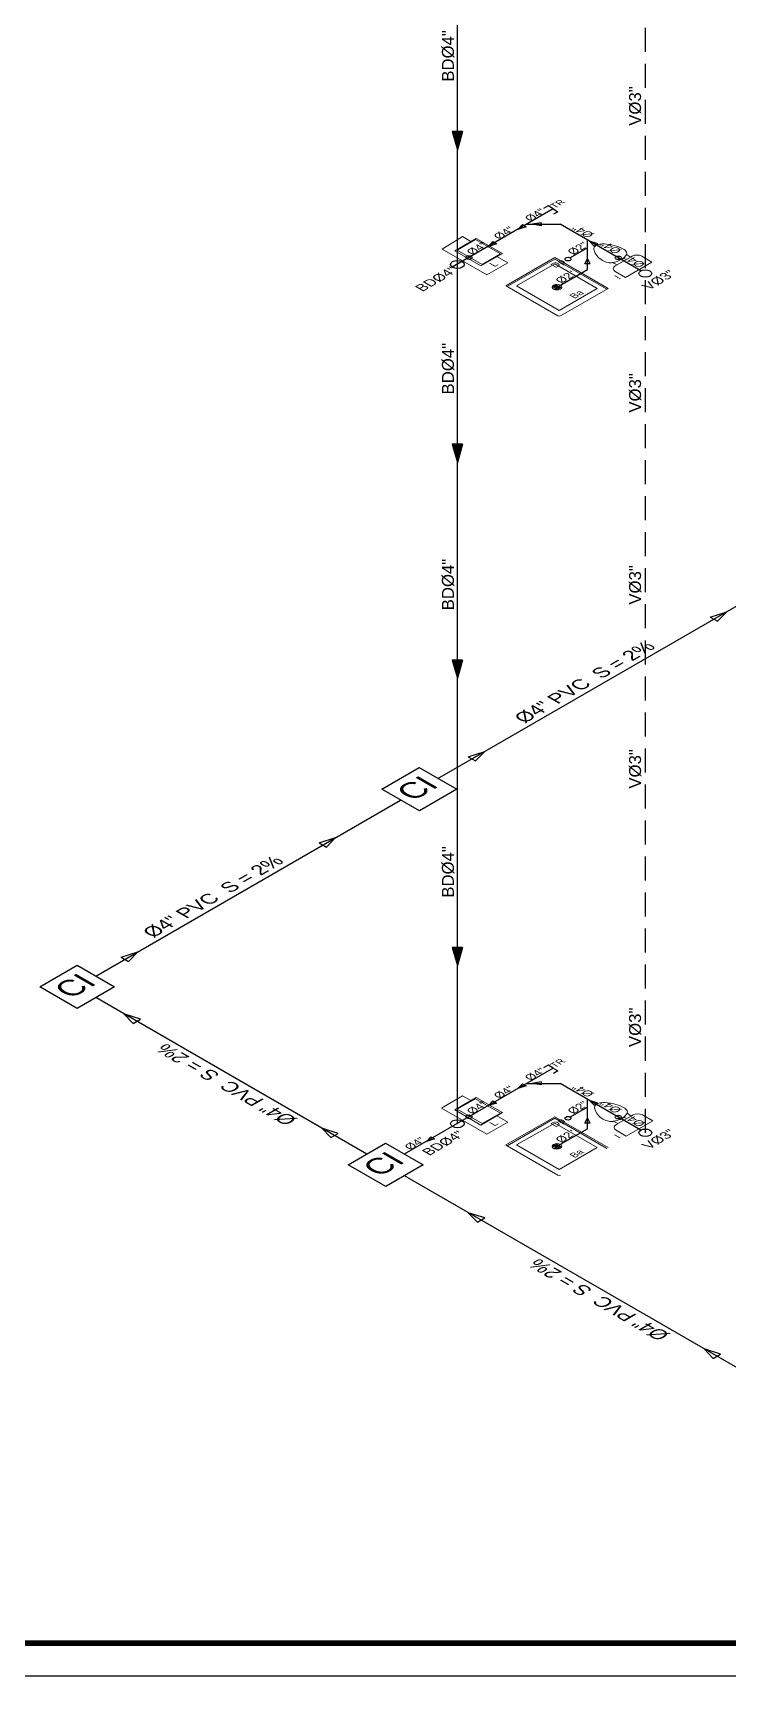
# Model space of a CAD drawing. Header units: feet. Extents: x 1019 to 2236, y -546 to 122.
# Drawn here: x 1081.07 to 1090.27, y -313.27 to -291.55 of the extents above; entities that cross this region are included whole.
import ezdxf

# ---------------------------------------------------------------- set-up
doc = ezdxf.new("R2010")
doc.units = ezdxf.units.FT
doc.header["$LTSCALE"] = 0.05
doc.header["$MEASUREMENT"] = 0
doc.linetypes.add('HIDDEN', pattern=[9.525, 6.35, -3.175])
for name, color, linetype, lineweight in [('AGUAFRIA', 5, 'HIDDEN', 30), ('I-FURN', 8, 'Continuous', 0), ('P-SANR-FIXT', 8, 'Continuous', 9)]:
    doc.layers.add(name, color=color, linetype=linetype, lineweight=lineweight)
for name, color, linetype in [('AGUASNEGRAS', 4, 'Continuous'), ('MARCO', 1, 'Continuous'), ('TEXTO', 2, 'Continuous'), ('TEXXT', 2, 'Continuous')]:
    doc.layers.add(name, color=color, linetype=linetype)
doc.styles.add('DAMIAN', font='arial.ttf', dxfattribs={"height": 0.12})
doc.styles.add('grd', font='arial.ttf', dxfattribs={"height": 0.15})

msp = doc.modelspace()

# ---------------------------------------------------------------- hatches: boundary and pattern name
at = {"layer": 'AGUASNEGRAS'}
for points in [[(1086.617, -292.851), (1086.686, -293.091), (1086.755, -292.851)], [(1086.617, -296.985), (1086.686, -297.225), (1086.755, -296.985)], [(1086.617, -299.838), (1086.686, -300.078), (1086.755, -299.838)], [(1086.617, -303.637), (1086.686, -303.876), (1086.755, -303.637)]]:
    msp.add_hatch(color=256, dxfattribs=at).paths.add_polyline_path(points)
at = {"layer": 'AGUASNEGRAS', "extrusion": (2.58127e-15, 0.816497, 0.57735)}
for points in [[(-1087.596, 139.399), (-1087.487, 139.459), (-1087.547, 139.35)], [(-1087.205, 139.79), (-1087.096, 139.85), (-1087.156, 139.741)], [(-1082.496, 137.869), (-1082.278, 137.749), (-1082.399, 137.967)], [(-1087.596, 139.399), (-1087.487, 139.459), (-1087.547, 139.35)], [(-1087.205, 139.79), (-1087.096, 139.85), (-1087.156, 139.741)], [(-1085.112, 140.485), (-1084.893, 140.364), (-1085.014, 140.582)], [(-1086.385, 140.61), (-1086.276, 140.67), (-1086.336, 140.561)], [(-1087.05, 142.423), (-1086.831, 142.302), (-1086.952, 142.52)], [(-1090.166, 145.539), (-1089.948, 145.419), (-1090.069, 145.637)]]:
    msp.add_hatch(color=256, dxfattribs=at).paths.add_polyline_path(points)
at = {"layer": 'AGUASNEGRAS', "extrusion": (-8.32667e-17, 0.816497, 0.57735)}
msp.add_hatch(color=256, dxfattribs=at).paths.add_polyline_path([(-1087.794, 139.377), (-1087.674, 139.342), (-1087.794, 139.308)])
msp.add_hatch(color=256, dxfattribs=at).paths.add_polyline_path([(-1087.794, 139.377), (-1087.674, 139.342), (-1087.794, 139.308)])
at = {"layer": 'AGUASNEGRAS', "extrusion": (-2.66454e-15, 0.816497, 0.57735)}
msp.add_hatch(color=256, dxfattribs=at).paths.add_polyline_path([(-1088.495, 139.842), (-1088.434, 139.733), (-1088.544, 139.793)])
msp.add_hatch(color=256, dxfattribs=at).paths.add_polyline_path([(-1088.495, 139.842), (-1088.434, 139.733), (-1088.544, 139.793)])
at = {"layer": 'AGUASNEGRAS', "ltscale": 3, "extrusion": (0, 0.816497, 0.57735)}
h = msp.add_hatch(color=256, dxfattribs=at)
h.dxf.hatch_style = 1
edge = h.paths.add_edge_path()
edge.add_arc((-1086.841, 140.105), 0.0413, 45, 405, ccw=False)
h = msp.add_hatch(color=256, dxfattribs=at)
h.dxf.hatch_style = 1
edge = h.paths.add_edge_path()
edge.add_arc((-1088.15, 140.14), 0.0413, 45, 405, ccw=False)
at = {"layer": 'AGUASNEGRAS', "extrusion": (-3.69149e-15, 0.816497, 0.57735)}
msp.add_hatch(color=256, dxfattribs=at).paths.add_polyline_path([(-1088.371, 140.249), (-1088.406, 140.129), (-1088.44, 140.249)])
msp.add_hatch(color=256, dxfattribs=at).paths.add_polyline_path([(-1088.371, 140.249), (-1088.406, 140.129), (-1088.44, 140.249)])
at = {"layer": 'AGUASNEGRAS', "ltscale": 3, "extrusion": (0, 0.816497, 0.57735)}
h = msp.add_hatch(color=256, dxfattribs=at)
h.dxf.hatch_style = 1
edge = h.paths.add_edge_path()
edge.add_arc((-1088.814, 140.112), 0.0413, 45, 405, ccw=False)
h = msp.add_hatch(color=256, dxfattribs=at)
h.dxf.hatch_style = 1
edge = h.paths.add_edge_path()
edge.add_arc((-1086.686, 140.264), 0.091, -135, 225)
h = msp.add_hatch(color=256, dxfattribs=at)
h.dxf.hatch_style = 1
edge = h.paths.add_edge_path()
edge.add_arc((-1087.986, 140.799), 0.0413, 45, 405, ccw=False)
at = {"layer": 'AGUASNEGRAS', "extrusion": (2.66454e-15, 0.816497, 0.57735)}
for points in [[(-1090.126, 128.761), (-1090.247, 128.542), (-1090.028, 128.663)], [(-1086.927, 131.96), (-1087.048, 131.741), (-1086.829, 131.862)], [(-1084.955, 133.932), (-1085.075, 133.713), (-1084.857, 133.834)], [(-1082.339, 136.547), (-1082.46, 136.329), (-1082.241, 136.45)]]:
    msp.add_hatch(color=256, dxfattribs=at).paths.add_polyline_path(points)
at = {"layer": 'AGUASNEGRAS', "ltscale": 3, "extrusion": (0, 0.816497, 0.57735)}
h = msp.add_hatch(color=256, dxfattribs=at)
h.dxf.hatch_style = 1
edge = h.paths.add_edge_path()
edge.add_arc((-1086.686, 140.264), 0.091, -135, 225)
h = msp.add_hatch(color=256, dxfattribs=at)
h.dxf.hatch_style = 1
edge = h.paths.add_edge_path()
edge.add_arc((-1086.841, 140.105), 0.0413, 45, 405, ccw=False)
h = msp.add_hatch(color=256, dxfattribs=at)
h.dxf.hatch_style = 1
edge = h.paths.add_edge_path()
edge.add_arc((-1088.15, 140.14), 0.0413, 45, 405, ccw=False)
h = msp.add_hatch(color=256, dxfattribs=at)
h.dxf.hatch_style = 1
edge = h.paths.add_edge_path()
edge.add_arc((-1088.814, 140.112), 0.0413, 45, 405, ccw=False)
h = msp.add_hatch(color=256, dxfattribs=at)
h.dxf.hatch_style = 1
edge = h.paths.add_edge_path()
edge.add_arc((-1087.986, 140.799), 0.0413, 45, 405, ccw=False)

# ---------------------------------------------------------------- linework, layer by layer
at = {"layer": 'AGUAFRIA', "extrusion": (0, 0.816497, 0.57735)}
msp.add_line((1089.172, -306.085, -44.394), (1089.172, -277.371, -24.09), dxfattribs=at)
at = {"layer": 'AGUASNEGRAS', "ltscale": 3, "extrusion": (0, 0.816497, 0.57735)}
for p, q in [((1086.686, -305.966, -44.562), (1086.686, -283.993, -29.026)), ((1087.953, -293.874, -37.57), (1086.619, -294.644, -36.481)), ((1087.885, -293.835, -37.626), (1087.827, -293.868, -37.579)), ((1087.953, -293.874, -37.57), (1087.885, -293.835, -37.626)), ((1087.953, -293.874, -37.57), (1088.016, -293.91, -37.519)), ((1087.604, -294.076, -37.284), (1088.044, -294.076, -37.284)), ((1088.016, -293.91, -37.519), (1087.958, -293.943, -37.472)), ((1089.112, -294.693, -36.412), (1088.044, -294.076, -37.284)), ((1088.406, -294.675, -36.438), (1088.406, -294.285, -36.989)), ((1088.406, -294.389, -36.842), (1088.179, -294.52, -36.657)), ((1087.989, -294.915, -36.098), (1088.406, -294.675, -36.438)), ((1086.429, -301.402, -51.016), (1090.534, -299.032, -54.368)), ((1081.905, -304.014, -47.323), (1085.936, -301.687, -50.614)), ((1085.49, -306.368, -43.994), (1081.907, -304.299, -46.919)), ((1087.953, -305.231, -45.601), (1085.984, -306.368, -43.993)), ((1087.885, -305.192, -45.657), (1087.827, -305.225, -45.61)), ((1087.953, -305.231, -45.601), (1087.885, -305.192, -45.657)), ((1087.953, -305.231, -45.601), (1088.016, -305.267, -45.55)), ((1088.016, -305.267, -45.55), (1087.958, -305.301, -45.503)), ((1087.604, -305.433, -45.315), (1088.044, -305.433, -45.315)), ((1089.112, -306.05, -44.443), (1088.044, -305.433, -45.315)), ((1088.406, -305.746, -44.873), (1088.179, -305.877, -44.688)), ((1088.406, -306.032, -44.469), (1088.406, -305.642, -45.02)), ((1087.989, -306.272, -44.128), (1088.406, -306.032, -44.469)), ((1091.565, -309.875, -39.034), (1085.985, -306.654, -43.589))]:
    msp.add_line(p, q, dxfattribs=at)
at = {"layer": 'AGUASNEGRAS', "extrusion": (0, 0.816497, 0.57735)}
for p, q in [((1087.547, -294.081, -37.278), (1087.487, -294.144, -37.189)), ((1087.547, -294.081, -37.278), (1087.596, -294.109, -37.238)), ((1087.794, -294.056, -37.313), (1087.674, -294.076, -37.284)), ((1087.794, -294.096, -37.256), (1087.674, -294.076, -37.284)), ((1087.794, -294.056, -37.313), (1087.794, -294.096, -37.256)), ((1087.156, -294.306, -36.959), (1087.096, -294.369, -36.87)), ((1087.156, -294.306, -36.959), (1087.205, -294.335, -36.919)), ((1087.596, -294.109, -37.238), (1087.487, -294.144, -37.189)), ((1088.544, -294.337, -36.916), (1088.434, -294.302, -36.966)), ((1088.495, -294.365, -36.877), (1088.434, -294.302, -36.966)), ((1087.205, -294.335, -36.919), (1087.096, -294.369, -36.87)), ((1088.371, -294.6, -36.544), (1088.406, -294.53, -36.642)), ((1088.44, -294.6, -36.544), (1088.406, -294.53, -36.642)), ((1088.544, -294.337, -36.916), (1088.495, -294.365, -36.877)), ((1088.44, -294.6, -36.544), (1088.371, -294.6, -36.544)), ((1090.028, -299.268, -54.035), (1090.247, -299.198, -54.133)), ((1090.028, -299.268, -54.035), (1090.126, -299.324, -53.955)), ((1090.126, -299.324, -53.955), (1090.247, -299.198, -54.133)), ((1086.829, -301.114, -51.423), (1087.048, -301.045, -51.522)), ((1086.927, -301.171, -51.343), (1087.048, -301.045, -51.522)), ((1085.688, -301.544, -50.816), (1086.181, -301.259, -51.219)), ((1086.181, -301.259, -51.219), (1086.677, -301.545, -50.814)), ((1086.829, -301.114, -51.423), (1086.927, -301.171, -51.343)), ((1086.184, -301.83, -50.411), (1085.688, -301.544, -50.816)), ((1086.677, -301.545, -50.814), (1086.184, -301.83, -50.411)), ((1084.857, -302.253, -49.813), (1085.075, -302.183, -49.911)), ((1084.857, -302.253, -49.813), (1084.955, -302.31, -49.733)), ((1084.955, -302.31, -49.733), (1085.075, -302.183, -49.911)), ((1081.165, -304.155, -47.123), (1081.658, -303.87, -47.525)), ((1081.658, -303.87, -47.525), (1082.153, -304.157, -47.121)), ((1082.241, -303.763, -47.677), (1082.46, -303.693, -47.776)), ((1082.241, -303.763, -47.677), (1082.339, -303.82, -47.597)), ((1082.339, -303.82, -47.597), (1082.46, -303.693, -47.776)), ((1081.66, -304.441, -46.718), (1081.165, -304.155, -47.123)), ((1082.153, -304.157, -47.121), (1081.66, -304.441, -46.718)), ((1082.399, -304.639, -46.438), (1082.278, -304.513, -46.616)), ((1082.496, -304.583, -46.518), (1082.278, -304.513, -46.616)), ((1082.399, -304.639, -46.438), (1082.496, -304.583, -46.518)), ((1087.547, -305.438, -45.309), (1087.487, -305.501, -45.22)), ((1087.596, -305.466, -45.269), (1087.487, -305.501, -45.22)), ((1087.547, -305.438, -45.309), (1087.596, -305.466, -45.269)), ((1087.794, -305.413, -45.343), (1087.674, -305.433, -45.315)), ((1087.794, -305.453, -45.287), (1087.674, -305.433, -45.315)), ((1087.794, -305.413, -45.343), (1087.794, -305.453, -45.287)), ((1087.156, -305.663, -44.99), (1087.096, -305.727, -44.9)), ((1087.205, -305.692, -44.95), (1087.096, -305.727, -44.9)), ((1087.156, -305.663, -44.99), (1087.205, -305.692, -44.95)), ((1088.544, -305.694, -44.947), (1088.434, -305.659, -44.996)), ((1088.495, -305.722, -44.907), (1088.434, -305.659, -44.996)), ((1088.544, -305.694, -44.947), (1088.495, -305.722, -44.907)), ((1085.014, -306.149, -44.303), (1084.893, -306.023, -44.481)), ((1085.112, -306.093, -44.382), (1084.893, -306.023, -44.481)), ((1088.371, -305.957, -44.575), (1088.406, -305.887, -44.673)), ((1088.44, -305.957, -44.575), (1088.371, -305.957, -44.575)), ((1088.44, -305.957, -44.575), (1088.406, -305.887, -44.673)), ((1085.014, -306.149, -44.303), (1085.112, -306.093, -44.382)), ((1085.243, -306.51, -43.793), (1085.736, -306.225, -44.195)), ((1085.736, -306.225, -44.195), (1086.232, -306.511, -43.791)), ((1086.336, -306.137, -44.32), (1086.276, -306.2, -44.231)), ((1086.385, -306.165, -44.28), (1086.276, -306.2, -44.231)), ((1086.336, -306.137, -44.32), (1086.385, -306.165, -44.28)), ((1085.739, -306.796, -43.388), (1085.243, -306.51, -43.793)), ((1086.232, -306.511, -43.791), (1085.739, -306.796, -43.388)), ((1086.952, -307.268, -42.72), (1086.831, -307.142, -42.899)), ((1087.05, -307.212, -42.8), (1086.831, -307.142, -42.899)), ((1086.952, -307.268, -42.72), (1087.05, -307.212, -42.8)), ((1090.069, -309.068, -40.176), (1089.948, -308.941, -40.354)), ((1090.166, -309.011, -40.255), (1089.948, -308.941, -40.354)), ((1090.069, -309.068, -40.176), (1090.166, -309.011, -40.255))]:
    msp.add_line(p, q, dxfattribs=at)
at = {"layer": 'AGUASNEGRAS', "elevation": -30.847}
for points in [[(1086.755, -292.851), (1086.617, -292.851), (1086.686, -293.091)], [(1086.755, -292.851), (1086.686, -293.091)], [(1086.755, -296.985), (1086.617, -296.985), (1086.686, -297.225)], [(1086.755, -296.985), (1086.686, -297.225)], [(1086.755, -299.838), (1086.617, -299.838), (1086.686, -300.078)], [(1086.755, -299.838), (1086.686, -300.078)], [(1086.755, -303.637), (1086.617, -303.637), (1086.686, -303.876)], [(1086.755, -303.637), (1086.686, -303.876)]]:
    msp.add_lwpolyline(points, dxfattribs=at)
at = {"layer": 'AGUASNEGRAS', "ltscale": 3, "extrusion": (0, 0.816497, 0.57735)}
for centre, radius in [((-1086.841, 140.105, -261.638), 0.0413), ((-1086.841, 140.105, -261.638), 0.0413), ((-1088.15, 140.14, -261.638), 0.0413), ((-1088.15, 140.14, -261.638), 0.0413), ((-1088.814, 140.112, -261.638), 0.0413), ((-1088.814, 140.112, -261.638), 0.0413), ((-1086.686, 140.264, -261.638), 0.091), ((-1089.172, 140.471, -261.638), 0.0851), ((-1087.986, 140.799, -261.638), 0.0413), ((-1087.986, 140.799, -261.638), 0.0413), ((-1086.686, 140.264, -275.548), 0.091), ((-1086.841, 140.105, -275.548), 0.0413), ((-1086.841, 140.105, -275.548), 0.0413), ((-1088.15, 140.14, -275.548), 0.0413), ((-1088.15, 140.14, -275.548), 0.0413), ((-1088.814, 140.112, -275.548), 0.0413), ((-1088.814, 140.112, -275.548), 0.0413), ((-1089.172, 140.471, -275.548), 0.0851), ((-1087.986, 140.799, -275.548), 0.0413), ((-1087.986, 140.799, -275.548), 0.0413)]:
    msp.add_circle(centre, radius, dxfattribs=at)
at = {"layer": 'I-FURN', "extrusion": (-1.67488e-12, -0.816497, -0.57735)}
for p, q in [((1086.935, -294.263, -37.021), (1086.652, -294.426, -36.79)), ((1086.682, -294.418, -36.801), (1086.925, -294.277, -37)), ((1086.863, -294.304, -36.962), (1086.753, -294.24, -37.052)), ((1086.925, -294.277, -37), (1087.255, -294.468, -36.731)), ((1087.281, -294.462, -36.739), (1086.935, -294.263, -37.021)), ((1086.652, -294.426, -36.79), (1086.998, -294.625, -36.508)), ((1087.012, -294.608, -36.532), (1086.682, -294.418, -36.801)), ((1086.998, -294.625, -36.508), (1087.281, -294.462, -36.739)), ((1087.255, -294.468, -36.731), (1087.012, -294.608, -36.532)), ((1087.353, -294.587, -36.563), (1087.209, -294.504, -36.68)), ((1087.075, -294.747, -36.336), (1087.353, -294.587, -36.563)), ((1086.863, -305.661, -44.993), (1086.753, -305.597, -45.083)), ((1086.935, -305.62, -45.052), (1086.652, -305.783, -44.821)), ((1086.652, -305.783, -44.821), (1086.998, -305.983, -44.538)), ((1086.682, -305.775, -44.832), (1086.925, -305.635, -45.031)), ((1087.012, -305.965, -44.563), (1086.682, -305.775, -44.832)), ((1086.925, -305.635, -45.031), (1087.255, -305.825, -44.761)), ((1087.281, -305.819, -44.769), (1086.935, -305.62, -45.052)), ((1086.998, -305.983, -44.538), (1087.281, -305.819, -44.769)), ((1087.255, -305.825, -44.761), (1087.012, -305.965, -44.563)), ((1087.075, -306.104, -44.366), (1087.353, -305.944, -44.593)), ((1087.353, -305.944, -44.593), (1087.209, -305.861, -44.711))]:
    msp.add_line(p, q, dxfattribs=at)
at = {"layer": 'I-FURN', "extrusion": (0, 0.816497, 0.57735)}
for p in [(1086.753, -305.597, -45.083), (1087.075, -306.104, -44.366)]:
    msp.add_line(p, (1086.475, -305.758, -44.856), dxfattribs=at)
at = {"layer": 'MARCO'}
msp.add_lwpolyline([(1054.272, -271.268), (1118.772, -271.268), (1118.772, -313.268), (1054.272, -313.268)], close=True, dxfattribs=at)
at = {"layer": 'MARCO', "const_width": 0.075}
msp.add_lwpolyline([(1111.6, -271.702), (1054.706, -271.702), (1054.706, -312.834), (1111.6, -312.834)], close=True, dxfattribs=at)
at = {"layer": 'P-SANR-FIXT', "extrusion": (0, 0.816497, 0.57735)}
for p, q in [((1086.753, -294.24, -37.052), (1086.483, -294.405, -36.819)), ((1087.075, -294.747, -36.336), (1086.483, -294.405, -36.819)), ((1088.051, -295.288, -35.571), (1088.68, -294.925, -36.084))]:
    msp.add_line(p, q, dxfattribs=at)
at = {"layer": 'P-SANR-FIXT', "extrusion": (-1.67494e-12, -0.816497, -0.57735)}
for p, q in [((1087.326, -294.89, -36.134), (1087.973, -294.517, -36.662)), ((1087.344, -294.9, -36.119), (1087.973, -294.537, -36.632)), ((1087.973, -294.517, -36.662), (1088.68, -294.925, -36.084)), ((1088.662, -294.935, -36.07), (1087.973, -294.537, -36.632)), ((1087.47, -294.89, -36.134), (1087.973, -294.6, -36.544)), ((1087.973, -294.6, -36.544), (1088.536, -294.925, -36.084)), ((1087.326, -294.89, -36.134), (1087.344, -294.9, -36.119)), ((1087.344, -294.9, -36.119), (1088.015, -295.288, -35.571)), ((1088.033, -295.215, -35.674), (1087.47, -294.89, -36.134)), ((1088.012, -294.939, -36.065), (1087.949, -294.902, -36.117)), ((1087.955, -294.899, -36.122), (1088.018, -294.935, -36.07)), ((1088.031, -294.927, -36.081), (1087.968, -294.891, -36.132)), ((1087.974, -294.887, -36.137), (1088.037, -294.924, -36.086)), ((1088.05, -294.916, -36.097), (1087.987, -294.88, -36.148)), ((1087.994, -294.876, -36.153), (1088.057, -294.913, -36.102)), ((1088.536, -294.925, -36.084), (1088.033, -295.215, -35.674)), ((1087.326, -306.247, -44.164), (1087.973, -305.874, -44.692)), ((1087.344, -306.257, -44.15), (1087.973, -305.894, -44.663)), ((1087.47, -306.247, -44.164), (1087.973, -305.957, -44.575)), ((1087.973, -305.874, -44.692), (1088.68, -306.282, -44.115)), ((1088.662, -306.292, -44.1), (1087.973, -305.894, -44.663)), ((1087.973, -305.957, -44.575), (1088.536, -306.282, -44.115)), ((1087.326, -306.247, -44.164), (1087.344, -306.257, -44.15)), ((1087.344, -306.257, -44.15), (1088.015, -306.645, -43.602)), ((1088.033, -306.572, -43.704), (1087.47, -306.247, -44.164)), ((1088.012, -306.296, -44.096), (1087.949, -306.259, -44.147)), ((1087.955, -306.256, -44.152), (1088.018, -306.292, -44.101)), ((1088.031, -306.284, -44.111), (1087.968, -306.248, -44.163)), ((1087.974, -306.244, -44.168), (1088.037, -306.281, -44.117)), ((1088.05, -306.273, -44.127), (1087.987, -306.237, -44.179)), ((1087.994, -306.233, -44.184), (1088.057, -306.27, -44.132)), ((1088.536, -306.282, -44.115), (1088.033, -306.572, -43.704))]:
    msp.add_line(p, q, dxfattribs=at)
at = {"layer": 'P-SANR-FIXT', "extrusion": (-1.67499e-12, -0.816497, -0.57735)}
for p, q in [((1088.974, -294.513, -36.666), (1088.8, -294.614, -36.525)), ((1088.974, -294.513, -36.666), (1088.922, -294.476, -36.72)), ((1088.999, -294.499, -36.687), (1088.974, -294.513, -36.666)), ((1089.259, -294.576, -36.577), (1089.125, -294.499, -36.687)), ((1088.735, -294.584, -36.567), (1088.8, -294.614, -36.525)), ((1088.8, -294.614, -36.525), (1088.774, -294.628, -36.504)), ((1088.774, -294.701, -36.401), (1088.909, -294.779, -36.291)), ((1088.909, -294.779, -36.291), (1089.259, -294.576, -36.577)), ((1088.983, -305.864, -44.706), (1088.931, -305.826, -44.759)), ((1088.744, -305.934, -44.606), (1088.809, -305.964, -44.564)), ((1088.809, -305.964, -44.564), (1088.784, -305.979, -44.544)), ((1088.784, -306.051, -44.441), (1088.919, -306.129, -44.331)), ((1088.983, -305.864, -44.706), (1088.809, -305.964, -44.564)), ((1088.919, -306.129, -44.331), (1089.269, -305.927, -44.617)), ((1089.009, -305.849, -44.727), (1088.983, -305.864, -44.706)), ((1089.269, -305.927, -44.617), (1089.134, -305.849, -44.727))]:
    msp.add_line(p, q, dxfattribs=at)
for centre, radius, start, end in [((1088.627, 139.91, 261.638), 0.136, 173.5058, 220.219), ((1088.93, 139.876, 261.638), 0.441, 137.709, 173.5058), ((1088.611, 139.926, 261.638), 0.136, 229.781, 276.4942), ((1088.576, 140.23, 261.638), 0.441, 276.4942, 312.291), ((1088.665, 139.965, 261.638), 0.266, 15.1019, 44.8981), ((1088.761, 140.027, 261.638), 0.167, 312.291, 343.9404), ((1088.826, 140.008, 261.638), 0.0995, 343.9404, 15.1019), ((1089.062, 140.137, 261.638), 0.0889, 225, 315), ((1088.728, 140.06, 261.638), 0.167, 106.0596, 137.709), ((1088.709, 140.125, 261.638), 0.0995, 74.8981, 106.0596), ((1088.665, 139.964, 261.638), 0.266, 45.1019, 74.8981), ((1088.837, 140.361, 261.638), 0.0889, 135, 225), ((1088.636, 139.899, 275.548), 0.136, 173.5058, 220.219), ((1088.94, 139.865, 275.548), 0.441, 137.709, 173.5058), ((1088.62, 139.915, 275.548), 0.136, 229.781, 276.4942), ((1088.586, 140.219, 275.548), 0.441, 276.4942, 312.291), ((1088.674, 139.954, 275.548), 0.266, 15.1019, 44.8981), ((1088.77, 140.016, 275.548), 0.167, 312.291, 343.9404), ((1088.835, 139.997, 275.548), 0.0995, 343.9404, 15.1019), ((1089.071, 140.126, 275.548), 0.0889, 225, 315), ((1088.737, 140.049, 275.548), 0.167, 106.0596, 137.709), ((1088.718, 140.114, 275.548), 0.0995, 74.8981, 106.0596), ((1088.675, 139.953, 275.548), 0.266, 45.1019, 74.8981), ((1088.847, 140.35, 275.548), 0.0889, 135, 225)]:
    msp.add_arc(centre, radius, start, end, dxfattribs=at)
at = {"layer": 'P-SANR-FIXT', "extrusion": (-1.67494e-12, -0.816497, -0.57735)}
for centre, radius, start, end in [((1088.003, 140.782, 261.638), 0.0635, 45, 225), ((1088.003, 140.782, 261.638), 0.0635, 45, 225), ((1087.952, 140.77, 261.638), 0.00444, 135, 315), ((1088.003, 140.782, 261.638), 0.0635, 225, 45), ((1088.003, 140.782, 261.638), 0.0635, 225, 45), ((1087.971, 140.75, 261.638), 0.00444, 135, 315), ((1087.991, 140.731, 261.638), 0.00444, 135, 315), ((1088.015, 140.833, 261.638), 0.00444, 315, 135), ((1088.034, 140.813, 261.638), 0.00444, 315, 135), ((1088.054, 140.794, 261.638), 0.00444, 315, 135), ((1088.033, 141.423, 261.638), 0.0254, 45, 135), ((1088.003, 140.782, 275.548), 0.0635, 45, 225), ((1088.003, 140.782, 275.548), 0.0635, 45, 225), ((1087.952, 140.77, 275.548), 0.00444, 135, 315), ((1088.003, 140.782, 275.548), 0.0635, 225, 45), ((1088.003, 140.782, 275.548), 0.0635, 225, 45), ((1087.971, 140.75, 275.548), 0.00444, 135, 315), ((1087.991, 140.731, 275.548), 0.00444, 135, 315), ((1088.015, 140.833, 275.548), 0.00444, 315, 135), ((1088.034, 140.813, 275.548), 0.00444, 315, 135), ((1088.054, 140.794, 275.548), 0.00444, 315, 135), ((1088.033, 141.423, 275.548), 0.0254, 45, 135)]:
    msp.add_arc(centre, radius, start, end, dxfattribs=at)

# ---------------------------------------------------------------- texts
at = {"layer": 'TEXTO', "extrusion": (0, 0.816497, 0.57735), "style": 'grd'}
for p in [(-1086.1, 132.887, -275.548), (-1081.577, 137.411, -275.548), (-1085.655, 141.489, -275.548)]:
    msp.add_text('CI', height=0.36, rotation=225, dxfattribs=at).set_placement(p)
at = {"layer": 'TEXXT', "extrusion": (0, 0.816497, 0.57735), "style": 'DAMIAN'}
for s, height, rotation, p in [(' Ø4"', 0.132, 225, (-1087.617, 139.322, -261.638)), (' TR', 0.11, 225, (-1087.948, 139.018, -261.638)), (' Ø4"', 0.132, 225, (-1087.205, 139.734, -261.638)), (' Ø4"', 0.132, 225, (-1086.848, 140.091, -261.638)), (' Ø2"', 0.132, 225, (-1088.182, 140.087, -261.638)), (' Ø4"', 0.132, 315, (-1088.54, 139.61, -261.638)), (' Ø4"', 0.132, 315, (-1088.906, 139.977, -261.638)), (' Ø4"', 0.132, 315, (-1089.219, 140.29, -261.638)), (' BDØ4"', 0.1584, 225, (-1086.181, 140.938, -261.638)), (' L', 0.11, 225, (-1087.146, 140.356, -261.638)), (' Dp', 0.11, 225, (-1087.955, 140.379, -261.638)), (' Ø2"', 0.132, 225, (-1088.023, 140.744, -261.638)), (' I', 0.11, 225, (-1088.797, 140.641, -261.638)), ('VØ', 0.1584, 225, (-1089.223, 140.857, -261.638)), ('3', 0.158, 225, (-1089.449, 140.631, -261.638)), ('"', 0.158, 225, (-1089.536, 140.544, -261.638)), (' Ba', 0.11, 225, (-1088.205, 141.083, -261.638)), ('Ø4" PVC  S = 2%%%', 0.22589, 225.0552, (-1087.574, 131.107, -275.548)), ('Ø4" PVC  S = 2%%%', 0.22589, 225.0552, (-1082.662, 136.018, -275.548)), ('Ø4" PVC  S = 2%%%', 0.22589, 315.0552, (-1084.583, 140.162, -275.548)), (' TR', 0.11, 225, (-1087.948, 139.018, -275.548)), (' Ø4"', 0.132, 225, (-1087.617, 139.322, -275.548)), (' Ø4"', 0.132, 225, (-1087.205, 139.734, -275.548)), (' Ø4"', 0.132, 315, (-1088.54, 139.61, -275.548)), (' Ø4"', 0.132, 225, (-1086.848, 140.091, -275.548)), (' Ø2"', 0.132, 225, (-1088.182, 140.087, -275.548)), (' Ø4"', 0.132, 315, (-1088.906, 139.977, -275.548)), (' L', 0.11, 225, (-1087.146, 140.356, -275.548)), (' Dp', 0.11, 225, (-1087.955, 140.379, -275.548)), (' Ø2"', 0.132, 225, (-1088.023, 140.744, -275.548)), (' Ø4"', 0.132, 315, (-1089.219, 140.29, -275.548)), ('"', 0.158, 225, (-1089.536, 140.544, -275.548)), (' Ø4"', 0.132, 225, (-1086.028, 140.911, -275.548)), (' BDØ4"', 0.1584, 225, (-1086.272, 141.048, -275.548)), (' I', 0.11, 225, (-1088.797, 140.641, -275.548)), ('VØ', 0.1584, 225, (-1089.223, 140.857, -275.548)), ('3', 0.158, 225, (-1089.449, 140.631, -275.548)), (' Ba', 0.11, 225, (-1088.205, 141.083, -275.548)), ('Ø4" PVC  S = 2%%%', 0.22589, 315.0552, (-1089.51, 145.089, -275.548))]:
    msp.add_text(s, height=height, rotation=rotation, dxfattribs=at).set_placement(p)
at = {"layer": 'TEXXT', "char_height": 0.1584, "width": 4.18176, "attachment_point": 3, "rotation": 90, "style": 'DAMIAN'}
for s, insert in [(' BD%%C4"', (1086.482, -291.511, -30.847)), ('{\\fArial|b0|i0|c238|p34;V%%C}3{\\fArial|b0|i0|c238|p34;"}', (1088.956, -292.253)), (' BD%%C4"', (1086.482, -295.645, -30.847)), ('{\\fArial|b0|i0|c238|p34;V%%C}3{\\fArial|b0|i0|c238|p34;"}', (1088.956, -296.045)), (' BD%%C4"', (1086.482, -298.498, -30.847)), ('{\\fArial|b0|i0|c238|p34;V%%C}3{\\fArial|b0|i0|c238|p34;"}', (1088.956, -298.583)), ('{\\fArial|b0|i0|c238|p34;V%%C}3{\\fArial|b0|i0|c238|p34;"}', (1088.956, -301.015)), (' BD%%C4"', (1086.482, -302.297, -30.847)), ('{\\fArial|b0|i0|c238|p34;V%%C}3{\\fArial|b0|i0|c238|p34;"}', (1088.956, -304.431))]:
    msp.add_mtext(s, dxfattribs=dict(at, insert=insert))

doc.saveas('drawing.dxf')
